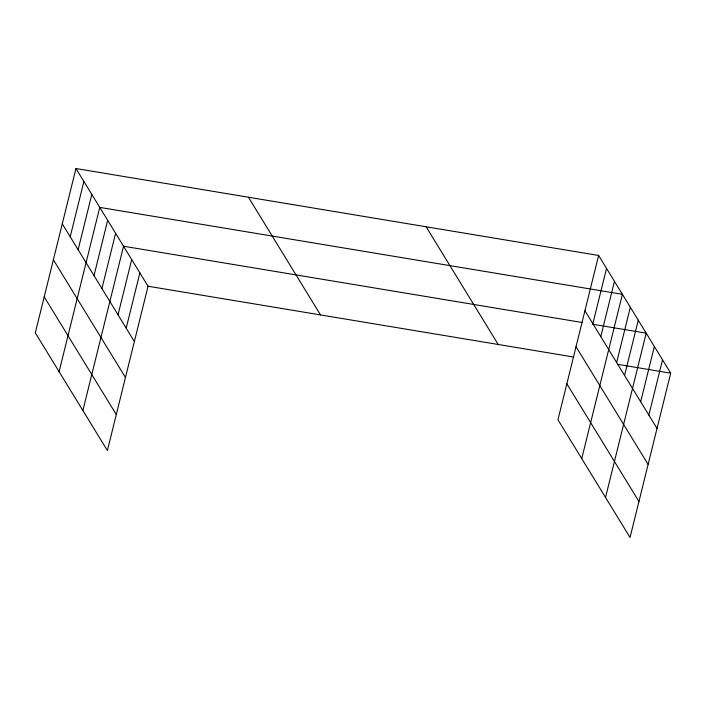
<?xml version="1.0" encoding="UTF-8"?>
<svg xmlns="http://www.w3.org/2000/svg" width="706" height="706" viewBox="0 0 706 706"><rect width="100%" height="100%" fill="white"/><g stroke="black" fill="none" stroke-linecap="round" stroke-linejoin="round"><path stroke-width="1.06" d="M75.957 168.54L35.3 332.835L107.391 450.534L148.048 286.239L75.957 168.54L598.609 255.466L670.7 373.165L630.043 537.46L557.952 419.761L598.609 255.466M70.212 236.757L83.89 181.486M78.137 249.703L91.815 194.432M59.092 371.674L99.749 207.387L622.401 294.305L581.744 458.6M94.004 275.596L107.674 220.334M101.929 288.542L115.607 233.28M82.876 410.513L123.541 246.226L582.591 322.571M118.026 314.832L131.704 259.561M126.197 328.175L139.876 272.904M592.863 323.683L606.542 268.412M600.788 336.63L614.467 281.359M616.656 362.522L630.326 307.26M624.581 375.468L638.259 320.206M605.536 497.439L646.193 333.153L592.29 324.186M640.686 401.758L654.356 346.487M648.849 415.102L662.528 359.831M148.048 286.239L573.687 357.033M617.882 364.384L670.7 373.165M584.93 310.737L657.021 428.436M576.025 346.717L648.117 464.416M566.856 383.782L638.948 501.481M426.133 226.785L498.224 344.484M248.433 197.23L320.524 314.929M62.278 223.811L134.369 341.51M53.374 259.79L125.465 377.489M44.204 296.855L116.296 414.554"/></g></svg>
